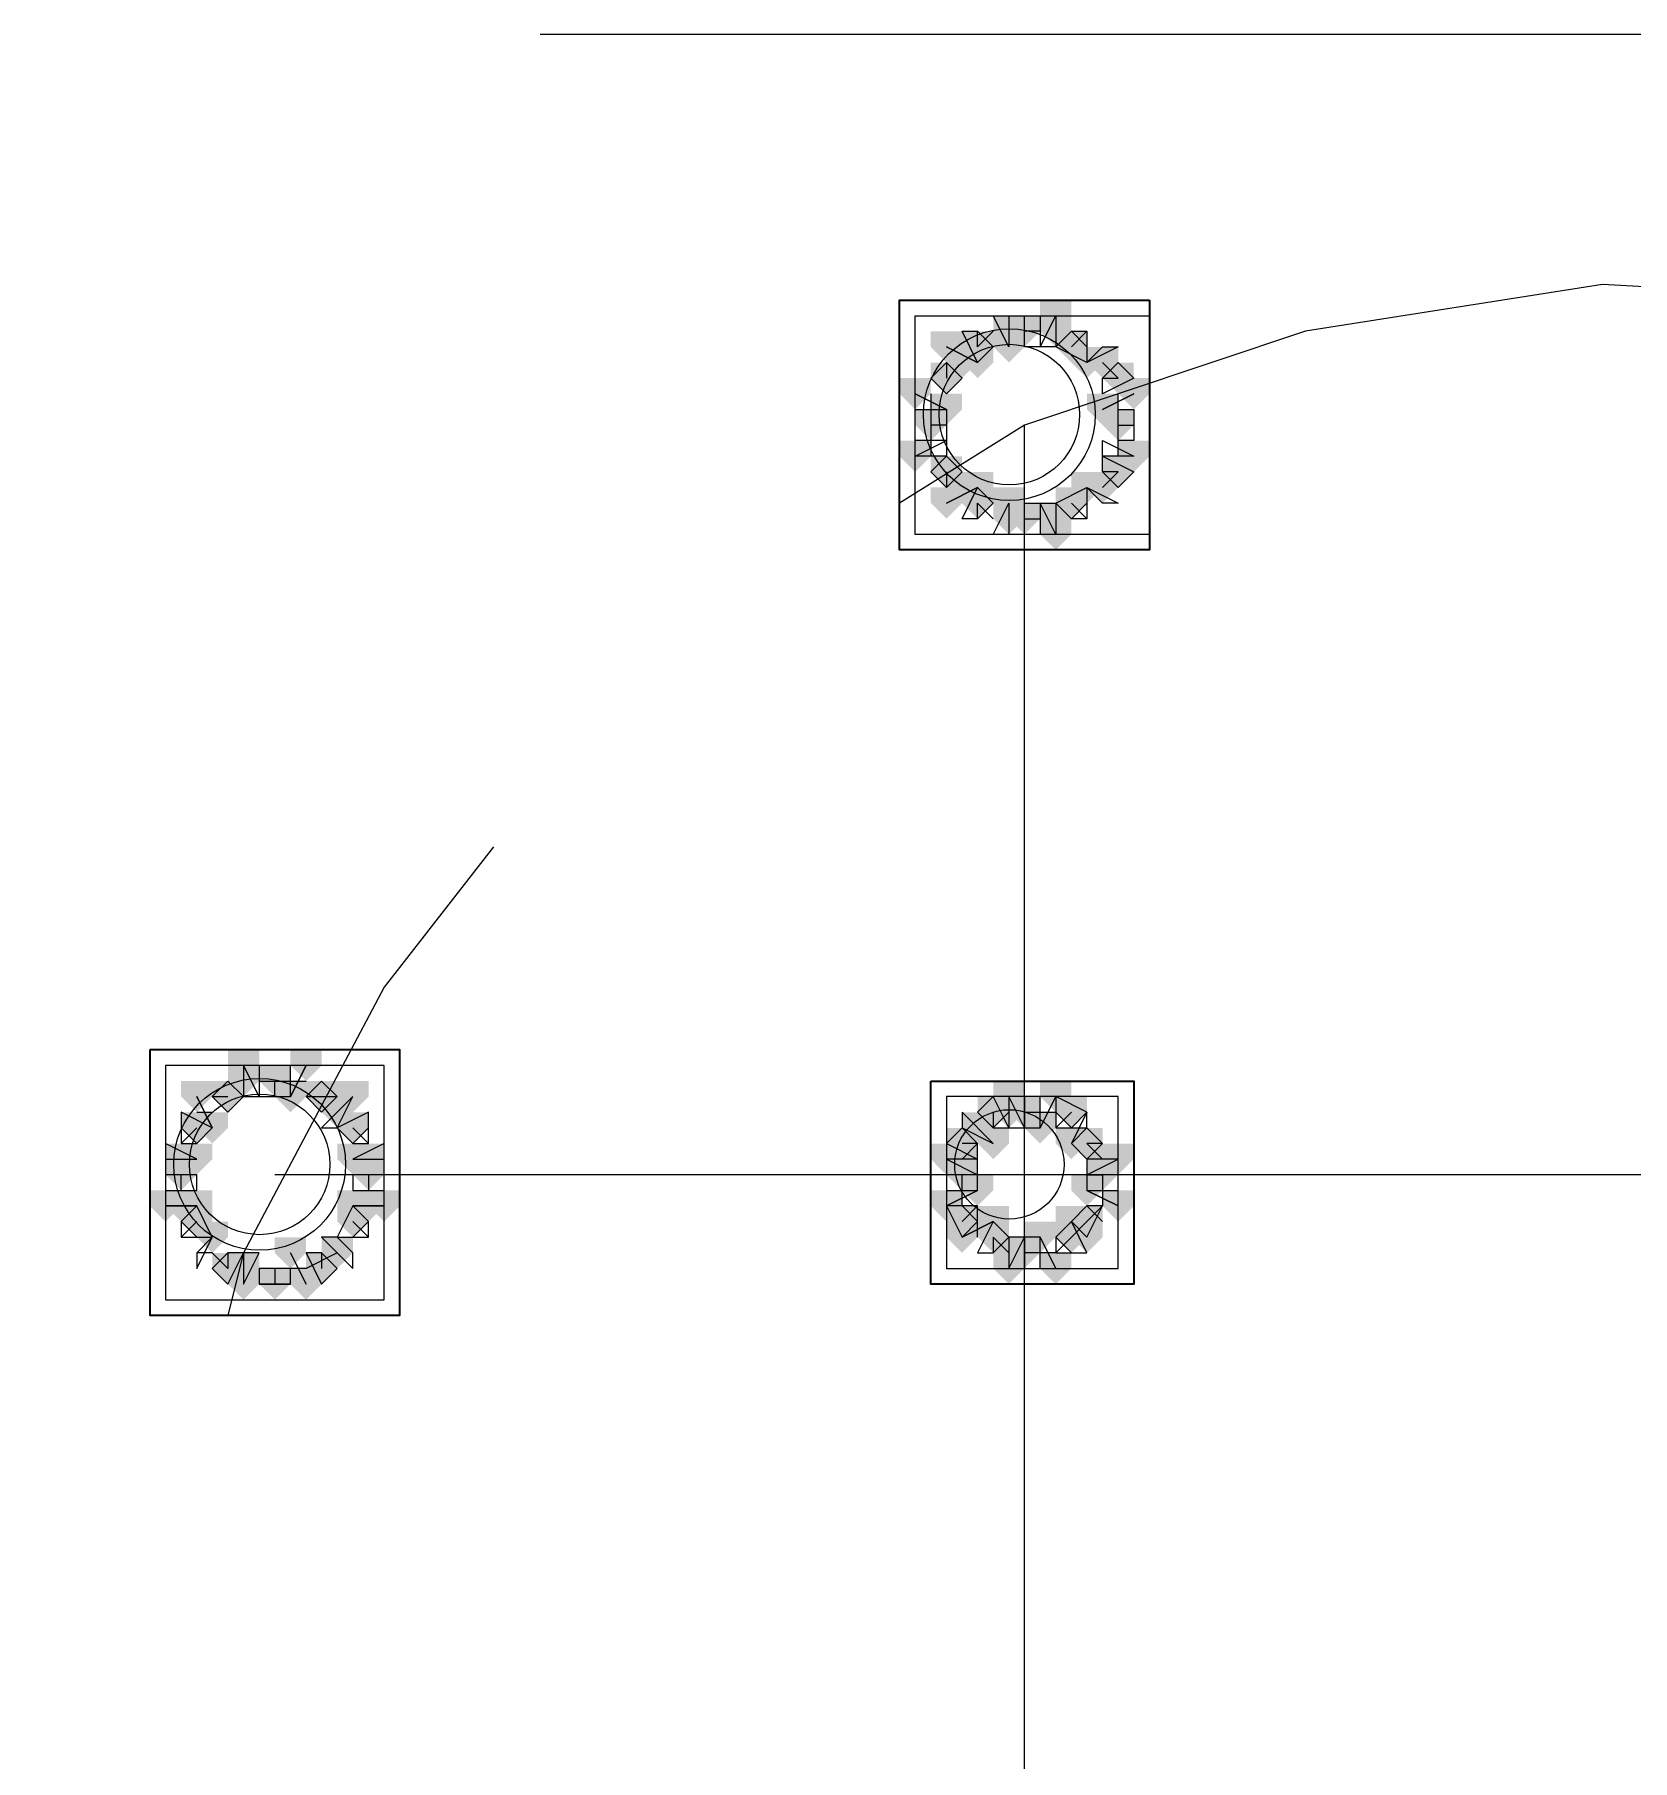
# Model space of a CAD drawing. Header units: millimetres. Extents: x 2315 to 4619, y 1334 to 1897.
# Drawn here: x 3913.64 to 3919.89, y 1554.92 to 1561.67 of the extents above; entities that cross this region are included whole.
import ezdxf

# ---------------------------------------------------------------- set-up
doc = ezdxf.new("R2010")
doc.units = ezdxf.units.MM
doc.linetypes.add('PDF_IMPORT', pattern=[1, 0.8, -0.2])
for name, color, linetype, true_color in [('PDF_10', 7, 'Continuous', 0x00b85c), ('PDF_AXIS', 7, 'Continuous', 0x00b85c), ('PDF_柱构件', 7, 'Continuous', 0x00b85c), ('PDF_转运站初步方案', 7, 'Continuous', 0x00b85c)]:
    doc.layers.add(name, color=color, linetype=linetype, true_color=true_color)
doc.layers.add('PDF_中心线层', color=1, linetype='Continuous')
doc.layers.add('PDF_粗实线层', color=7, linetype='Continuous')

msp = doc.modelspace()

# ---------------------------------------------------------------- hatches: boundary and pattern name
at = {"layer": 'PDF_10', "transparency": 33554559}
for points in [[(3917.5085, 1560.5703), (3917.4474, 1560.5703), (3917.4474, 1560.5093), (3917.5085, 1560.4482), (3917.5695, 1560.5093), (3917.5695, 1560.5703)], [(3917.5085, 1560.5703), (3917.4474, 1560.5703), (3917.4474, 1560.5093), (3917.5085, 1560.4482), (3917.5695, 1560.5093), (3917.5695, 1560.5703)], [(3917.3252, 1560.5093), (3917.2641, 1560.5093), (3917.2641, 1560.4482), (3917.3252, 1560.3871), (3917.3863, 1560.4482), (3917.3863, 1560.5093)], [(3917.3252, 1560.5093), (3917.2641, 1560.5093), (3917.2641, 1560.4482), (3917.3252, 1560.3871), (3917.3863, 1560.4482), (3917.3863, 1560.5093)], [(3917.6917, 1560.5093), (3917.6306, 1560.5093), (3917.6306, 1560.4482), (3917.6917, 1560.3871), (3917.7528, 1560.4482), (3917.7528, 1560.5093)], [(3917.6917, 1560.5093), (3917.6306, 1560.5093), (3917.6306, 1560.4482), (3917.6917, 1560.3871), (3917.7528, 1560.4482), (3917.7528, 1560.5093)], [(3917.203, 1560.3871), (3917.142, 1560.3871), (3917.142, 1560.326), (3917.203, 1560.2649), (3917.2641, 1560.326), (3917.2641, 1560.3871)], [(3917.203, 1560.3871), (3917.142, 1560.3871), (3917.142, 1560.326), (3917.203, 1560.2649), (3917.2641, 1560.326), (3917.2641, 1560.3871)], [(3917.203, 1560.3871), (3917.142, 1560.3871), (3917.142, 1560.326), (3917.203, 1560.2649), (3917.2641, 1560.326), (3917.2641, 1560.3871)], [(3917.8749, 1560.3871), (3917.8139, 1560.3871), (3917.8139, 1560.326), (3917.8749, 1560.2649), (3917.936, 1560.326), (3917.936, 1560.3871)], [(3917.8749, 1560.3871), (3917.8139, 1560.3871), (3917.8139, 1560.326), (3917.8749, 1560.2649), (3917.936, 1560.326), (3917.936, 1560.3871)], [(3917.142, 1560.2039), (3917.0809, 1560.2039), (3917.0809, 1560.1428), (3917.142, 1560.0817), (3917.203, 1560.1428), (3917.203, 1560.2039)], [(3917.142, 1560.2039), (3917.0809, 1560.2039), (3917.0809, 1560.1428), (3917.142, 1560.0817), (3917.203, 1560.1428), (3917.203, 1560.2039)], [(3917.8749, 1560.2039), (3917.8139, 1560.2039), (3917.8139, 1560.1428), (3917.8749, 1560.0817), (3917.936, 1560.1428), (3917.936, 1560.2039)], [(3917.8749, 1560.2039), (3917.8139, 1560.2039), (3917.8139, 1560.1428), (3917.8749, 1560.0817), (3917.936, 1560.1428), (3917.936, 1560.2039)], [(3917.203, 1560.0206), (3917.142, 1560.0206), (3917.142, 1559.9595), (3917.203, 1559.8985), (3917.2641, 1559.9595), (3917.2641, 1560.0206)], [(3917.203, 1560.0206), (3917.142, 1560.0206), (3917.142, 1559.9595), (3917.203, 1559.8985), (3917.2641, 1559.9595), (3917.2641, 1560.0206)], [(3917.203, 1560.0206), (3917.142, 1560.0206), (3917.142, 1559.9595), (3917.203, 1559.8985), (3917.2641, 1559.9595), (3917.2641, 1560.0206)], [(3917.8749, 1560.0206), (3917.8139, 1560.0206), (3917.8139, 1559.9595), (3917.8749, 1559.8985), (3917.936, 1559.9595), (3917.936, 1560.0206)], [(3917.8749, 1560.0206), (3917.8139, 1560.0206), (3917.8139, 1559.9595), (3917.8749, 1559.8985), (3917.936, 1559.9595), (3917.936, 1560.0206)], [(3917.3252, 1559.8985), (3917.2641, 1559.8985), (3917.2641, 1559.8374), (3917.3252, 1559.7763), (3917.3863, 1559.8374), (3917.3863, 1559.8985)], [(3917.3252, 1559.8985), (3917.2641, 1559.8985), (3917.2641, 1559.8374), (3917.3252, 1559.7763), (3917.3863, 1559.8374), (3917.3863, 1559.8985)], [(3917.6917, 1559.8985), (3917.6306, 1559.8985), (3917.6306, 1559.8374), (3917.6917, 1559.7763), (3917.7528, 1559.8374), (3917.7528, 1559.8985)], [(3917.6917, 1559.8985), (3917.6306, 1559.8985), (3917.6306, 1559.8374), (3917.6917, 1559.7763), (3917.7528, 1559.8374), (3917.7528, 1559.8985)], [(3917.5085, 1559.8374), (3917.4474, 1559.8374), (3917.4474, 1559.7763), (3917.5085, 1559.7152), (3917.5695, 1559.7763), (3917.5695, 1559.8374)], [(3917.5085, 1559.8374), (3917.4474, 1559.8374), (3917.4474, 1559.7763), (3917.5085, 1559.7152), (3917.5695, 1559.7763), (3917.5695, 1559.8374)], [(3914.3933, 1557.5774), (3914.3322, 1557.5774), (3914.3322, 1557.5163), (3914.3933, 1557.4552), (3914.4544, 1557.5163), (3914.4544, 1557.5774)], [(3914.3933, 1557.5774), (3914.3322, 1557.5774), (3914.3322, 1557.5163), (3914.3933, 1557.4552), (3914.4544, 1557.5163), (3914.4544, 1557.5774)], [(3914.3933, 1557.5774), (3914.3322, 1557.5774), (3914.3322, 1557.5163), (3914.3933, 1557.4552), (3914.4544, 1557.5163), (3914.4544, 1557.5774)], [(3914.5766, 1557.6385), (3914.5155, 1557.6385), (3914.5155, 1557.5774), (3914.5766, 1557.5163), (3914.6376, 1557.5774), (3914.6376, 1557.6385)], [(3914.5766, 1557.6385), (3914.5155, 1557.6385), (3914.5155, 1557.5774), (3914.5766, 1557.5163), (3914.6376, 1557.5774), (3914.6376, 1557.6385)], [(3914.7598, 1557.5774), (3914.6987, 1557.5774), (3914.6987, 1557.5163), (3914.7598, 1557.4552), (3914.8209, 1557.5163), (3914.8209, 1557.5774)], [(3914.7598, 1557.5774), (3914.6987, 1557.5774), (3914.6987, 1557.5163), (3914.7598, 1557.4552), (3914.8209, 1557.5163), (3914.8209, 1557.5774)], [(3914.7598, 1557.5774), (3914.6987, 1557.5774), (3914.6987, 1557.5163), (3914.7598, 1557.4552), (3914.8209, 1557.5163), (3914.8209, 1557.5774)], [(3917.3863, 1557.5163), (3917.3252, 1557.5163), (3917.3252, 1557.4552), (3917.3863, 1557.3941), (3917.4474, 1557.4552), (3917.4474, 1557.5163)], [(3917.3863, 1557.5163), (3917.3252, 1557.5163), (3917.3252, 1557.4552), (3917.3863, 1557.3941), (3917.4474, 1557.4552), (3917.4474, 1557.5163)], [(3917.5085, 1557.5163), (3917.4474, 1557.5163), (3917.4474, 1557.4552), (3917.5085, 1557.3941), (3917.5695, 1557.4552), (3917.5695, 1557.5163)], [(3917.5085, 1557.5163), (3917.4474, 1557.5163), (3917.4474, 1557.4552), (3917.5085, 1557.3941), (3917.5695, 1557.4552), (3917.5695, 1557.5163)], [(3917.6917, 1557.5163), (3917.6306, 1557.5163), (3917.6306, 1557.4552), (3917.6917, 1557.3941), (3917.7528, 1557.4552), (3917.7528, 1557.5163)], [(3917.6917, 1557.5163), (3917.6306, 1557.5163), (3917.6306, 1557.4552), (3917.6917, 1557.3941), (3917.7528, 1557.4552), (3917.7528, 1557.5163)], [(3914.2712, 1557.4552), (3914.2101, 1557.4552), (3914.2101, 1557.3941), (3914.2712, 1557.333), (3914.3322, 1557.3941), (3914.3322, 1557.4552)], [(3914.2712, 1557.4552), (3914.2101, 1557.4552), (3914.2101, 1557.3941), (3914.2712, 1557.333), (3914.3322, 1557.3941), (3914.3322, 1557.4552)], [(3914.882, 1557.4552), (3914.8209, 1557.4552), (3914.8209, 1557.3941), (3914.882, 1557.333), (3914.943, 1557.3941), (3914.943, 1557.4552)], [(3914.882, 1557.4552), (3914.8209, 1557.4552), (3914.8209, 1557.3941), (3914.882, 1557.333), (3914.943, 1557.3941), (3914.943, 1557.4552)], [(3917.2641, 1557.3941), (3917.203, 1557.3941), (3917.203, 1557.333), (3917.2641, 1557.272), (3917.3252, 1557.333), (3917.3252, 1557.3941)], [(3917.2641, 1557.3941), (3917.203, 1557.3941), (3917.203, 1557.333), (3917.2641, 1557.272), (3917.3252, 1557.333), (3917.3252, 1557.3941)], [(3917.7528, 1557.3941), (3917.6917, 1557.3941), (3917.6917, 1557.333), (3917.7528, 1557.272), (3917.8139, 1557.333), (3917.8139, 1557.3941)], [(3917.7528, 1557.3941), (3917.6917, 1557.3941), (3917.6917, 1557.333), (3917.7528, 1557.272), (3917.8139, 1557.333), (3917.8139, 1557.3941)], [(3914.2101, 1557.272), (3914.149, 1557.272), (3914.149, 1557.2109), (3914.2101, 1557.1498), (3914.2712, 1557.2109), (3914.2712, 1557.272)], [(3914.2101, 1557.272), (3914.149, 1557.272), (3914.149, 1557.2109), (3914.2101, 1557.1498), (3914.2712, 1557.2109), (3914.2712, 1557.272)], [(3914.943, 1557.272), (3914.882, 1557.272), (3914.882, 1557.2109), (3914.943, 1557.1498), (3915.0041, 1557.2109), (3915.0041, 1557.272)], [(3914.943, 1557.272), (3914.882, 1557.272), (3914.882, 1557.2109), (3914.943, 1557.1498), (3915.0041, 1557.2109), (3915.0041, 1557.272)], [(3914.943, 1557.272), (3914.882, 1557.272), (3914.882, 1557.2109), (3914.943, 1557.1498), (3915.0041, 1557.2109), (3915.0041, 1557.272)], [(3917.2641, 1557.272), (3917.203, 1557.272), (3917.203, 1557.2109), (3917.2641, 1557.1498), (3917.3252, 1557.2109), (3917.3252, 1557.272)], [(3917.2641, 1557.272), (3917.203, 1557.272), (3917.203, 1557.2109), (3917.2641, 1557.1498), (3917.3252, 1557.2109), (3917.3252, 1557.272)], [(3917.8139, 1557.272), (3917.7528, 1557.272), (3917.7528, 1557.2109), (3917.8139, 1557.1498), (3917.8749, 1557.2109), (3917.8749, 1557.272)], [(3917.8139, 1557.272), (3917.7528, 1557.272), (3917.7528, 1557.2109), (3917.8139, 1557.1498), (3917.8749, 1557.2109), (3917.8749, 1557.272)], [(3914.2712, 1557.0887), (3914.2101, 1557.0887), (3914.2101, 1557.0276), (3914.2712, 1556.9666), (3914.3322, 1557.0276), (3914.3322, 1557.0887)], [(3914.2712, 1557.0887), (3914.2101, 1557.0887), (3914.2101, 1557.0276), (3914.2712, 1556.9666), (3914.3322, 1557.0276), (3914.3322, 1557.0887)], [(3914.882, 1557.0887), (3914.8209, 1557.0887), (3914.8209, 1557.0276), (3914.882, 1556.9666), (3914.943, 1557.0276), (3914.943, 1557.0887)], [(3914.882, 1557.0887), (3914.8209, 1557.0887), (3914.8209, 1557.0276), (3914.882, 1556.9666), (3914.943, 1557.0276), (3914.943, 1557.0887)], [(3917.2641, 1557.0887), (3917.203, 1557.0887), (3917.203, 1557.0276), (3917.2641, 1556.9666), (3917.3252, 1557.0276), (3917.3252, 1557.0887)], [(3917.2641, 1557.0887), (3917.203, 1557.0887), (3917.203, 1557.0276), (3917.2641, 1556.9666), (3917.3252, 1557.0276), (3917.3252, 1557.0887)], [(3917.7528, 1557.0887), (3917.6917, 1557.0887), (3917.6917, 1557.0276), (3917.7528, 1556.9666), (3917.8139, 1557.0276), (3917.8139, 1557.0887)], [(3917.7528, 1557.0887), (3917.6917, 1557.0887), (3917.6917, 1557.0276), (3917.7528, 1556.9666), (3917.8139, 1557.0276), (3917.8139, 1557.0887)], [(3917.3863, 1557.0276), (3917.3252, 1557.0276), (3917.3252, 1556.9666), (3917.3863, 1556.9055), (3917.4474, 1556.9666), (3917.4474, 1557.0276)], [(3917.3863, 1557.0276), (3917.3252, 1557.0276), (3917.3252, 1556.9666), (3917.3863, 1556.9055), (3917.4474, 1556.9666), (3917.4474, 1557.0276)], [(3917.5085, 1556.9666), (3917.4474, 1556.9666), (3917.4474, 1556.9055), (3917.5085, 1556.8444), (3917.5695, 1556.9055), (3917.5695, 1556.9666)], [(3917.5085, 1556.9666), (3917.4474, 1556.9666), (3917.4474, 1556.9055), (3917.5085, 1556.8444), (3917.5695, 1556.9055), (3917.5695, 1556.9666)], [(3917.6917, 1557.0276), (3917.6306, 1557.0276), (3917.6306, 1556.9666), (3917.6917, 1556.9055), (3917.7528, 1556.9666), (3917.7528, 1557.0276)], [(3917.6917, 1557.0276), (3917.6306, 1557.0276), (3917.6306, 1556.9666), (3917.6917, 1556.9055), (3917.7528, 1556.9666), (3917.7528, 1557.0276)], [(3914.3933, 1556.9055), (3914.3322, 1556.9055), (3914.3322, 1556.8444), (3914.3933, 1556.7833), (3914.4544, 1556.8444), (3914.4544, 1556.9055)], [(3914.3933, 1556.9055), (3914.3322, 1556.9055), (3914.3322, 1556.8444), (3914.3933, 1556.7833), (3914.4544, 1556.8444), (3914.4544, 1556.9055)], [(3914.7598, 1556.9055), (3914.6987, 1556.9055), (3914.6987, 1556.8444), (3914.7598, 1556.7833), (3914.8209, 1556.8444), (3914.8209, 1556.9055)], [(3914.7598, 1556.9055), (3914.6987, 1556.9055), (3914.6987, 1556.8444), (3914.7598, 1556.7833), (3914.8209, 1556.8444), (3914.8209, 1556.9055)], [(3914.5766, 1556.8444), (3914.5155, 1556.8444), (3914.5155, 1556.7833), (3914.5766, 1556.7222), (3914.6376, 1556.7833), (3914.6376, 1556.8444)], [(3914.5766, 1556.8444), (3914.5155, 1556.8444), (3914.5155, 1556.7833), (3914.5766, 1556.7222), (3914.6376, 1556.7833), (3914.6376, 1556.8444)]]:
    msp.add_hatch(color=6, dxfattribs=at).paths.add_polyline_path(points)
at = {"layer": 'PDF_柱构件', "transparency": 33554559}
for points in [[(3917.6306, 1560.6314), (3917.5695, 1560.6314), (3917.5695, 1560.5703), (3917.6306, 1560.5093), (3917.6917, 1560.5703), (3917.6917, 1560.6314)], [(3917.4474, 1560.5703), (3917.3863, 1560.5703), (3917.3863, 1560.5093), (3917.4474, 1560.4482), (3917.5085, 1560.5093), (3917.5085, 1560.5703)], [(3917.6306, 1560.5703), (3917.5695, 1560.5703), (3917.5695, 1560.5093), (3917.6306, 1560.4482), (3917.6917, 1560.5093), (3917.6917, 1560.5703)], [(3917.203, 1560.5093), (3917.142, 1560.5093), (3917.142, 1560.4482), (3917.203, 1560.3871), (3917.2641, 1560.4482), (3917.2641, 1560.5093)], [(3917.4474, 1560.5093), (3917.3863, 1560.5093), (3917.3863, 1560.4482), (3917.4474, 1560.3871), (3917.5085, 1560.4482), (3917.5085, 1560.5093)], [(3917.2641, 1560.4482), (3917.203, 1560.4482), (3917.203, 1560.3871), (3917.2641, 1560.326), (3917.3252, 1560.3871), (3917.3252, 1560.4482)], [(3917.3252, 1560.4482), (3917.2641, 1560.4482), (3917.2641, 1560.3871), (3917.3252, 1560.326), (3917.3863, 1560.3871), (3917.3863, 1560.4482)], [(3917.7528, 1560.4482), (3917.6917, 1560.4482), (3917.6917, 1560.3871), (3917.7528, 1560.326), (3917.8139, 1560.3871), (3917.8139, 1560.4482)], [(3917.8139, 1560.4482), (3917.7528, 1560.4482), (3917.7528, 1560.3871), (3917.8139, 1560.326), (3917.8749, 1560.3871), (3917.8749, 1560.4482)], [(3917.0809, 1560.326), (3917.0198, 1560.326), (3917.0198, 1560.2649), (3917.0809, 1560.2039), (3917.142, 1560.2649), (3917.142, 1560.326)], [(3917.936, 1560.326), (3917.8749, 1560.326), (3917.8749, 1560.2649), (3917.936, 1560.2039), (3917.9971, 1560.2649), (3917.9971, 1560.326)], [(3917.203, 1560.2649), (3917.142, 1560.2649), (3917.142, 1560.2039), (3917.203, 1560.1428), (3917.2641, 1560.2039), (3917.2641, 1560.2649)], [(3917.8139, 1560.2649), (3917.7528, 1560.2649), (3917.7528, 1560.2039), (3917.8139, 1560.1428), (3917.8749, 1560.2039), (3917.8749, 1560.2649)], [(3917.0809, 1560.0817), (3917.0198, 1560.0817), (3917.0198, 1560.0206), (3917.0809, 1559.9595), (3917.142, 1560.0206), (3917.142, 1560.0817)], [(3917.936, 1560.0817), (3917.8749, 1560.0817), (3917.8749, 1560.0206), (3917.936, 1559.9595), (3917.9971, 1560.0206), (3917.9971, 1560.0817)], [(3917.2641, 1559.9595), (3917.203, 1559.9595), (3917.203, 1559.8985), (3917.2641, 1559.8374), (3917.3252, 1559.8985), (3917.3252, 1559.9595)], [(3917.3252, 1559.9595), (3917.2641, 1559.9595), (3917.2641, 1559.8985), (3917.3252, 1559.8374), (3917.3863, 1559.8985), (3917.3863, 1559.9595)], [(3917.7528, 1559.9595), (3917.6917, 1559.9595), (3917.6917, 1559.8985), (3917.7528, 1559.8374), (3917.8139, 1559.8985), (3917.8139, 1559.9595)], [(3917.8139, 1559.9595), (3917.7528, 1559.9595), (3917.7528, 1559.8985), (3917.8139, 1559.8374), (3917.8749, 1559.8985), (3917.8749, 1559.9595)], [(3917.203, 1559.8985), (3917.142, 1559.8985), (3917.142, 1559.8374), (3917.203, 1559.7763), (3917.2641, 1559.8374), (3917.2641, 1559.8985)], [(3917.4474, 1559.8985), (3917.3863, 1559.8985), (3917.3863, 1559.8374), (3917.4474, 1559.7763), (3917.5085, 1559.8374), (3917.5085, 1559.8985)], [(3917.4474, 1559.8374), (3917.3863, 1559.8374), (3917.3863, 1559.7763), (3917.4474, 1559.7152), (3917.5085, 1559.7763), (3917.5085, 1559.8374)], [(3917.6306, 1559.8374), (3917.5695, 1559.8374), (3917.5695, 1559.7763), (3917.6306, 1559.7152), (3917.6917, 1559.7763), (3917.6917, 1559.8374)], [(3917.6306, 1559.7763), (3917.5695, 1559.7763), (3917.5695, 1559.7152), (3917.6306, 1559.6541), (3917.6917, 1559.7152), (3917.6917, 1559.7763)], [(3914.4544, 1557.6995), (3914.3933, 1557.6995), (3914.3933, 1557.6385), (3914.4544, 1557.5774), (3914.5155, 1557.6385), (3914.5155, 1557.6995)], [(3914.6987, 1557.6995), (3914.6376, 1557.6995), (3914.6376, 1557.6385), (3914.6987, 1557.5774), (3914.7598, 1557.6385), (3914.7598, 1557.6995)], [(3914.2712, 1557.5774), (3914.2101, 1557.5774), (3914.2101, 1557.5163), (3914.2712, 1557.4552), (3914.3322, 1557.5163), (3914.3322, 1557.5774)], [(3914.4544, 1557.6385), (3914.3933, 1557.6385), (3914.3933, 1557.5774), (3914.4544, 1557.5163), (3914.5155, 1557.5774), (3914.5155, 1557.6385)], [(3914.6376, 1557.5774), (3914.5766, 1557.5774), (3914.5766, 1557.5163), (3914.6376, 1557.4552), (3914.6987, 1557.5163), (3914.6987, 1557.5774)], [(3914.882, 1557.5774), (3914.8209, 1557.5774), (3914.8209, 1557.5163), (3914.882, 1557.4552), (3914.943, 1557.5163), (3914.943, 1557.5774)], [(3917.4474, 1557.5774), (3917.3863, 1557.5774), (3917.3863, 1557.5163), (3917.4474, 1557.4552), (3917.5085, 1557.5163), (3917.5085, 1557.5774)], [(3917.6306, 1557.5774), (3917.5695, 1557.5774), (3917.5695, 1557.5163), (3917.6306, 1557.4552), (3917.6917, 1557.5163), (3917.6917, 1557.5774)], [(3914.8209, 1557.5163), (3914.7598, 1557.5163), (3914.7598, 1557.4552), (3914.8209, 1557.3941), (3914.882, 1557.4552), (3914.882, 1557.5163)], [(3917.4474, 1557.5163), (3917.3863, 1557.5163), (3917.3863, 1557.4552), (3917.4474, 1557.3941), (3917.5085, 1557.4552), (3917.5085, 1557.5163)], [(3914.3322, 1557.4552), (3914.2712, 1557.4552), (3914.2712, 1557.3941), (3914.3322, 1557.333), (3914.3933, 1557.3941), (3914.3933, 1557.4552)], [(3917.3252, 1557.4552), (3917.2641, 1557.4552), (3917.2641, 1557.3941), (3917.3252, 1557.333), (3917.3863, 1557.3941), (3917.3863, 1557.4552)], [(3917.5695, 1557.4552), (3917.5085, 1557.4552), (3917.5085, 1557.3941), (3917.5695, 1557.333), (3917.6306, 1557.3941), (3917.6306, 1557.4552)], [(3917.3863, 1557.3941), (3917.3252, 1557.3941), (3917.3252, 1557.333), (3917.3863, 1557.272), (3917.4474, 1557.333), (3917.4474, 1557.3941)], [(3917.6917, 1557.3941), (3917.6306, 1557.3941), (3917.6306, 1557.333), (3917.6917, 1557.272), (3917.7528, 1557.333), (3917.7528, 1557.3941)], [(3914.2101, 1557.333), (3914.149, 1557.333), (3914.149, 1557.272), (3914.2101, 1557.2109), (3914.2712, 1557.272), (3914.2712, 1557.333)], [(3914.2712, 1557.333), (3914.2101, 1557.333), (3914.2101, 1557.272), (3914.2712, 1557.2109), (3914.3322, 1557.272), (3914.3322, 1557.333)], [(3914.882, 1557.333), (3914.8209, 1557.333), (3914.8209, 1557.272), (3914.882, 1557.2109), (3914.943, 1557.272), (3914.943, 1557.333)], [(3914.943, 1557.333), (3914.882, 1557.333), (3914.882, 1557.272), (3914.943, 1557.2109), (3915.0041, 1557.272), (3915.0041, 1557.333)], [(3917.203, 1557.333), (3917.142, 1557.333), (3917.142, 1557.272), (3917.203, 1557.2109), (3917.2641, 1557.272), (3917.2641, 1557.333)], [(3917.2641, 1557.333), (3917.203, 1557.333), (3917.203, 1557.272), (3917.2641, 1557.2109), (3917.3252, 1557.272), (3917.3252, 1557.333)], [(3917.8139, 1557.333), (3917.7528, 1557.333), (3917.7528, 1557.272), (3917.8139, 1557.2109), (3917.8749, 1557.272), (3917.8749, 1557.333)], [(3917.8749, 1557.333), (3917.8139, 1557.333), (3917.8139, 1557.272), (3917.8749, 1557.2109), (3917.936, 1557.272), (3917.936, 1557.333)], [(3917.3252, 1557.2109), (3917.2641, 1557.2109), (3917.2641, 1557.1498), (3917.3252, 1557.0887), (3917.3863, 1557.1498), (3917.3863, 1557.2109)], [(3917.7528, 1557.2109), (3917.6917, 1557.2109), (3917.6917, 1557.1498), (3917.7528, 1557.0887), (3917.8139, 1557.1498), (3917.8139, 1557.2109)], [(3914.149, 1557.1498), (3914.0879, 1557.1498), (3914.0879, 1557.0887), (3914.149, 1557.0276), (3914.2101, 1557.0887), (3914.2101, 1557.1498)], [(3914.2101, 1557.1498), (3914.149, 1557.1498), (3914.149, 1557.0887), (3914.2101, 1557.0276), (3914.2712, 1557.0887), (3914.2712, 1557.1498)], [(3914.2712, 1557.1498), (3914.2101, 1557.1498), (3914.2101, 1557.0887), (3914.2712, 1557.0276), (3914.3322, 1557.0887), (3914.3322, 1557.1498)], [(3914.882, 1557.1498), (3914.8209, 1557.1498), (3914.8209, 1557.0887), (3914.882, 1557.0276), (3914.943, 1557.0887), (3914.943, 1557.1498)], [(3914.943, 1557.1498), (3914.882, 1557.1498), (3914.882, 1557.0887), (3914.943, 1557.0276), (3915.0041, 1557.0887), (3915.0041, 1557.1498)], [(3915.0041, 1557.1498), (3914.943, 1557.1498), (3914.943, 1557.0887), (3915.0041, 1557.0276), (3915.0652, 1557.0887), (3915.0652, 1557.1498)], [(3917.203, 1557.1498), (3917.142, 1557.1498), (3917.142, 1557.0887), (3917.203, 1557.0276), (3917.2641, 1557.0887), (3917.2641, 1557.1498)], [(3917.8749, 1557.1498), (3917.8139, 1557.1498), (3917.8139, 1557.0887), (3917.8749, 1557.0276), (3917.936, 1557.0887), (3917.936, 1557.1498)], [(3917.3863, 1557.0887), (3917.3252, 1557.0887), (3917.3252, 1557.0276), (3917.3863, 1556.9666), (3917.4474, 1557.0276), (3917.4474, 1557.0887)], [(3917.6917, 1557.0887), (3917.6306, 1557.0887), (3917.6306, 1557.0276), (3917.6917, 1556.9666), (3917.7528, 1557.0276), (3917.7528, 1557.0887)], [(3914.3322, 1557.0276), (3914.2712, 1557.0276), (3914.2712, 1556.9666), (3914.3322, 1556.9055), (3914.3933, 1556.9666), (3914.3933, 1557.0276)], [(3914.6376, 1556.9666), (3914.5766, 1556.9666), (3914.5766, 1556.9055), (3914.6376, 1556.8444), (3914.6987, 1556.9055), (3914.6987, 1556.9666)], [(3914.8209, 1556.9666), (3914.7598, 1556.9666), (3914.7598, 1556.9055), (3914.8209, 1556.8444), (3914.882, 1556.9055), (3914.882, 1556.9666)], [(3917.2641, 1557.0276), (3917.203, 1557.0276), (3917.203, 1556.9666), (3917.2641, 1556.9055), (3917.3252, 1556.9666), (3917.3252, 1557.0276)], [(3917.4474, 1556.9666), (3917.3863, 1556.9666), (3917.3863, 1556.9055), (3917.4474, 1556.8444), (3917.5085, 1556.9055), (3917.5085, 1556.9666)], [(3917.5695, 1557.0276), (3917.5085, 1557.0276), (3917.5085, 1556.9666), (3917.5695, 1556.9055), (3917.6306, 1556.9666), (3917.6306, 1557.0276)], [(3917.7528, 1557.0276), (3917.6917, 1557.0276), (3917.6917, 1556.9666), (3917.7528, 1556.9055), (3917.8139, 1556.9666), (3917.8139, 1557.0276)], [(3914.4544, 1556.9055), (3914.3933, 1556.9055), (3914.3933, 1556.8444), (3914.4544, 1556.7833), (3914.5155, 1556.8444), (3914.5155, 1556.9055)], [(3917.4474, 1556.9055), (3917.3863, 1556.9055), (3917.3863, 1556.8444), (3917.4474, 1556.7833), (3917.5085, 1556.8444), (3917.5085, 1556.9055)], [(3917.6306, 1556.9055), (3917.5695, 1556.9055), (3917.5695, 1556.8444), (3917.6306, 1556.7833), (3917.6917, 1556.8444), (3917.6917, 1556.9055)], [(3914.4544, 1556.8444), (3914.3933, 1556.8444), (3914.3933, 1556.7833), (3914.4544, 1556.7222), (3914.5155, 1556.7833), (3914.5155, 1556.8444)], [(3914.6987, 1556.8444), (3914.6376, 1556.8444), (3914.6376, 1556.7833), (3914.6987, 1556.7222), (3914.7598, 1556.7833), (3914.7598, 1556.8444)]]:
    msp.add_hatch(color=6, dxfattribs=at).paths.add_polyline_path(points)
at = {"layer": 'PDF_转运站初步方案', "transparency": 33554559}
for points in [[(3917.5085, 1560.5703), (3917.4474, 1560.5703), (3917.4474, 1560.5093), (3917.5085, 1560.4482), (3917.5695, 1560.5093), (3917.5695, 1560.5703)], [(3917.5085, 1560.5703), (3917.4474, 1560.5703), (3917.4474, 1560.5093), (3917.5085, 1560.4482), (3917.5695, 1560.5093), (3917.5695, 1560.5703)], [(3917.3252, 1560.5093), (3917.2641, 1560.5093), (3917.2641, 1560.4482), (3917.3252, 1560.3871), (3917.3863, 1560.4482), (3917.3863, 1560.5093)], [(3917.3252, 1560.5093), (3917.2641, 1560.5093), (3917.2641, 1560.4482), (3917.3252, 1560.3871), (3917.3863, 1560.4482), (3917.3863, 1560.5093)], [(3917.6917, 1560.5093), (3917.6306, 1560.5093), (3917.6306, 1560.4482), (3917.6917, 1560.3871), (3917.7528, 1560.4482), (3917.7528, 1560.5093)], [(3917.6917, 1560.5093), (3917.6306, 1560.5093), (3917.6306, 1560.4482), (3917.6917, 1560.3871), (3917.7528, 1560.4482), (3917.7528, 1560.5093)], [(3917.203, 1560.3871), (3917.142, 1560.3871), (3917.142, 1560.326), (3917.203, 1560.2649), (3917.2641, 1560.326), (3917.2641, 1560.3871)], [(3917.203, 1560.3871), (3917.142, 1560.3871), (3917.142, 1560.326), (3917.203, 1560.2649), (3917.2641, 1560.326), (3917.2641, 1560.3871)], [(3917.8749, 1560.3871), (3917.8139, 1560.3871), (3917.8139, 1560.326), (3917.8749, 1560.2649), (3917.936, 1560.326), (3917.936, 1560.3871)], [(3917.8749, 1560.3871), (3917.8139, 1560.3871), (3917.8139, 1560.326), (3917.8749, 1560.2649), (3917.936, 1560.326), (3917.936, 1560.3871)], [(3917.142, 1560.2039), (3917.0809, 1560.2039), (3917.0809, 1560.1428), (3917.142, 1560.0817), (3917.203, 1560.1428), (3917.203, 1560.2039)], [(3917.142, 1560.2039), (3917.0809, 1560.2039), (3917.0809, 1560.1428), (3917.142, 1560.0817), (3917.203, 1560.1428), (3917.203, 1560.2039)], [(3917.8749, 1560.2039), (3917.8139, 1560.2039), (3917.8139, 1560.1428), (3917.8749, 1560.0817), (3917.936, 1560.1428), (3917.936, 1560.2039)], [(3917.8749, 1560.2039), (3917.8139, 1560.2039), (3917.8139, 1560.1428), (3917.8749, 1560.0817), (3917.936, 1560.1428), (3917.936, 1560.2039)], [(3917.203, 1560.0206), (3917.142, 1560.0206), (3917.142, 1559.9595), (3917.203, 1559.8985), (3917.2641, 1559.9595), (3917.2641, 1560.0206)], [(3917.203, 1560.0206), (3917.142, 1560.0206), (3917.142, 1559.9595), (3917.203, 1559.8985), (3917.2641, 1559.9595), (3917.2641, 1560.0206)], [(3917.8749, 1560.0206), (3917.8139, 1560.0206), (3917.8139, 1559.9595), (3917.8749, 1559.8985), (3917.936, 1559.9595), (3917.936, 1560.0206)], [(3917.8749, 1560.0206), (3917.8139, 1560.0206), (3917.8139, 1559.9595), (3917.8749, 1559.8985), (3917.936, 1559.9595), (3917.936, 1560.0206)], [(3917.3252, 1559.8985), (3917.2641, 1559.8985), (3917.2641, 1559.8374), (3917.3252, 1559.7763), (3917.3863, 1559.8374), (3917.3863, 1559.8985)], [(3917.3252, 1559.8985), (3917.2641, 1559.8985), (3917.2641, 1559.8374), (3917.3252, 1559.7763), (3917.3863, 1559.8374), (3917.3863, 1559.8985)], [(3917.6917, 1559.8985), (3917.6306, 1559.8985), (3917.6306, 1559.8374), (3917.6917, 1559.7763), (3917.7528, 1559.8374), (3917.7528, 1559.8985)], [(3917.6917, 1559.8985), (3917.6306, 1559.8985), (3917.6306, 1559.8374), (3917.6917, 1559.7763), (3917.7528, 1559.8374), (3917.7528, 1559.8985)], [(3917.5085, 1559.8374), (3917.4474, 1559.8374), (3917.4474, 1559.7763), (3917.5085, 1559.7152), (3917.5695, 1559.7763), (3917.5695, 1559.8374)], [(3917.5085, 1559.8374), (3917.4474, 1559.8374), (3917.4474, 1559.7763), (3917.5085, 1559.7152), (3917.5695, 1559.7763), (3917.5695, 1559.8374)], [(3914.3933, 1557.5774), (3914.3322, 1557.5774), (3914.3322, 1557.5163), (3914.3933, 1557.4552), (3914.4544, 1557.5163), (3914.4544, 1557.5774)], [(3914.3933, 1557.5774), (3914.3322, 1557.5774), (3914.3322, 1557.5163), (3914.3933, 1557.4552), (3914.4544, 1557.5163), (3914.4544, 1557.5774)], [(3914.5766, 1557.6385), (3914.5155, 1557.6385), (3914.5155, 1557.5774), (3914.5766, 1557.5163), (3914.6376, 1557.5774), (3914.6376, 1557.6385)], [(3914.5766, 1557.6385), (3914.5155, 1557.6385), (3914.5155, 1557.5774), (3914.5766, 1557.5163), (3914.6376, 1557.5774), (3914.6376, 1557.6385)], [(3914.7598, 1557.5774), (3914.6987, 1557.5774), (3914.6987, 1557.5163), (3914.7598, 1557.4552), (3914.8209, 1557.5163), (3914.8209, 1557.5774)], [(3914.7598, 1557.5774), (3914.6987, 1557.5774), (3914.6987, 1557.5163), (3914.7598, 1557.4552), (3914.8209, 1557.5163), (3914.8209, 1557.5774)], [(3917.3863, 1557.5163), (3917.3252, 1557.5163), (3917.3252, 1557.4552), (3917.3863, 1557.3941), (3917.4474, 1557.4552), (3917.4474, 1557.5163)], [(3917.3863, 1557.5163), (3917.3252, 1557.5163), (3917.3252, 1557.4552), (3917.3863, 1557.3941), (3917.4474, 1557.4552), (3917.4474, 1557.5163)], [(3917.5085, 1557.5163), (3917.4474, 1557.5163), (3917.4474, 1557.4552), (3917.5085, 1557.3941), (3917.5695, 1557.4552), (3917.5695, 1557.5163)], [(3917.5085, 1557.5163), (3917.4474, 1557.5163), (3917.4474, 1557.4552), (3917.5085, 1557.3941), (3917.5695, 1557.4552), (3917.5695, 1557.5163)], [(3917.6917, 1557.5163), (3917.6306, 1557.5163), (3917.6306, 1557.4552), (3917.6917, 1557.3941), (3917.7528, 1557.4552), (3917.7528, 1557.5163)], [(3917.6917, 1557.5163), (3917.6306, 1557.5163), (3917.6306, 1557.4552), (3917.6917, 1557.3941), (3917.7528, 1557.4552), (3917.7528, 1557.5163)], [(3914.2712, 1557.4552), (3914.2101, 1557.4552), (3914.2101, 1557.3941), (3914.2712, 1557.333), (3914.3322, 1557.3941), (3914.3322, 1557.4552)], [(3914.2712, 1557.4552), (3914.2101, 1557.4552), (3914.2101, 1557.3941), (3914.2712, 1557.333), (3914.3322, 1557.3941), (3914.3322, 1557.4552)], [(3914.882, 1557.4552), (3914.8209, 1557.4552), (3914.8209, 1557.3941), (3914.882, 1557.333), (3914.943, 1557.3941), (3914.943, 1557.4552)], [(3914.882, 1557.4552), (3914.8209, 1557.4552), (3914.8209, 1557.3941), (3914.882, 1557.333), (3914.943, 1557.3941), (3914.943, 1557.4552)], [(3917.2641, 1557.3941), (3917.203, 1557.3941), (3917.203, 1557.333), (3917.2641, 1557.272), (3917.3252, 1557.333), (3917.3252, 1557.3941)], [(3917.2641, 1557.3941), (3917.203, 1557.3941), (3917.203, 1557.333), (3917.2641, 1557.272), (3917.3252, 1557.333), (3917.3252, 1557.3941)], [(3917.7528, 1557.3941), (3917.6917, 1557.3941), (3917.6917, 1557.333), (3917.7528, 1557.272), (3917.8139, 1557.333), (3917.8139, 1557.3941)], [(3917.7528, 1557.3941), (3917.6917, 1557.3941), (3917.6917, 1557.333), (3917.7528, 1557.272), (3917.8139, 1557.333), (3917.8139, 1557.3941)], [(3914.2101, 1557.272), (3914.149, 1557.272), (3914.149, 1557.2109), (3914.2101, 1557.1498), (3914.2712, 1557.2109), (3914.2712, 1557.272)], [(3914.2101, 1557.272), (3914.149, 1557.272), (3914.149, 1557.2109), (3914.2101, 1557.1498), (3914.2712, 1557.2109), (3914.2712, 1557.272)], [(3914.943, 1557.272), (3914.882, 1557.272), (3914.882, 1557.2109), (3914.943, 1557.1498), (3915.0041, 1557.2109), (3915.0041, 1557.272)], [(3914.943, 1557.272), (3914.882, 1557.272), (3914.882, 1557.2109), (3914.943, 1557.1498), (3915.0041, 1557.2109), (3915.0041, 1557.272)], [(3917.2641, 1557.272), (3917.203, 1557.272), (3917.203, 1557.2109), (3917.2641, 1557.1498), (3917.3252, 1557.2109), (3917.3252, 1557.272)], [(3917.2641, 1557.272), (3917.203, 1557.272), (3917.203, 1557.2109), (3917.2641, 1557.1498), (3917.3252, 1557.2109), (3917.3252, 1557.272)], [(3917.8139, 1557.272), (3917.7528, 1557.272), (3917.7528, 1557.2109), (3917.8139, 1557.1498), (3917.8749, 1557.2109), (3917.8749, 1557.272)], [(3917.8139, 1557.272), (3917.7528, 1557.272), (3917.7528, 1557.2109), (3917.8139, 1557.1498), (3917.8749, 1557.2109), (3917.8749, 1557.272)], [(3914.2712, 1557.0887), (3914.2101, 1557.0887), (3914.2101, 1557.0276), (3914.2712, 1556.9666), (3914.3322, 1557.0276), (3914.3322, 1557.0887)], [(3914.2712, 1557.0887), (3914.2101, 1557.0887), (3914.2101, 1557.0276), (3914.2712, 1556.9666), (3914.3322, 1557.0276), (3914.3322, 1557.0887)], [(3914.882, 1557.0887), (3914.8209, 1557.0887), (3914.8209, 1557.0276), (3914.882, 1556.9666), (3914.943, 1557.0276), (3914.943, 1557.0887)], [(3914.882, 1557.0887), (3914.8209, 1557.0887), (3914.8209, 1557.0276), (3914.882, 1556.9666), (3914.943, 1557.0276), (3914.943, 1557.0887)], [(3917.2641, 1557.0887), (3917.203, 1557.0887), (3917.203, 1557.0276), (3917.2641, 1556.9666), (3917.3252, 1557.0276), (3917.3252, 1557.0887)], [(3917.2641, 1557.0887), (3917.203, 1557.0887), (3917.203, 1557.0276), (3917.2641, 1556.9666), (3917.3252, 1557.0276), (3917.3252, 1557.0887)], [(3917.7528, 1557.0887), (3917.6917, 1557.0887), (3917.6917, 1557.0276), (3917.7528, 1556.9666), (3917.8139, 1557.0276), (3917.8139, 1557.0887)], [(3917.7528, 1557.0887), (3917.6917, 1557.0887), (3917.6917, 1557.0276), (3917.7528, 1556.9666), (3917.8139, 1557.0276), (3917.8139, 1557.0887)], [(3917.3863, 1557.0276), (3917.3252, 1557.0276), (3917.3252, 1556.9666), (3917.3863, 1556.9055), (3917.4474, 1556.9666), (3917.4474, 1557.0276)], [(3917.3863, 1557.0276), (3917.3252, 1557.0276), (3917.3252, 1556.9666), (3917.3863, 1556.9055), (3917.4474, 1556.9666), (3917.4474, 1557.0276)], [(3917.5085, 1556.9666), (3917.4474, 1556.9666), (3917.4474, 1556.9055), (3917.5085, 1556.8444), (3917.5695, 1556.9055), (3917.5695, 1556.9666)], [(3917.5085, 1556.9666), (3917.4474, 1556.9666), (3917.4474, 1556.9055), (3917.5085, 1556.8444), (3917.5695, 1556.9055), (3917.5695, 1556.9666)], [(3917.6917, 1557.0276), (3917.6306, 1557.0276), (3917.6306, 1556.9666), (3917.6917, 1556.9055), (3917.7528, 1556.9666), (3917.7528, 1557.0276)], [(3917.6917, 1557.0276), (3917.6306, 1557.0276), (3917.6306, 1556.9666), (3917.6917, 1556.9055), (3917.7528, 1556.9666), (3917.7528, 1557.0276)], [(3914.3933, 1556.9055), (3914.3322, 1556.9055), (3914.3322, 1556.8444), (3914.3933, 1556.7833), (3914.4544, 1556.8444), (3914.4544, 1556.9055)], [(3914.3933, 1556.9055), (3914.3322, 1556.9055), (3914.3322, 1556.8444), (3914.3933, 1556.7833), (3914.4544, 1556.8444), (3914.4544, 1556.9055)], [(3914.7598, 1556.9055), (3914.6987, 1556.9055), (3914.6987, 1556.8444), (3914.7598, 1556.7833), (3914.8209, 1556.8444), (3914.8209, 1556.9055)], [(3914.7598, 1556.9055), (3914.6987, 1556.9055), (3914.6987, 1556.8444), (3914.7598, 1556.7833), (3914.8209, 1556.8444), (3914.8209, 1556.9055)], [(3914.5766, 1556.8444), (3914.5155, 1556.8444), (3914.5155, 1556.7833), (3914.5766, 1556.7222), (3914.6376, 1556.7833), (3914.6376, 1556.8444)], [(3914.5766, 1556.8444), (3914.5155, 1556.8444), (3914.5155, 1556.7833), (3914.5766, 1556.7222), (3914.6376, 1556.7833), (3914.6376, 1556.8444)]]:
    msp.add_hatch(color=6, dxfattribs=at).paths.add_polyline_path(points)

# ---------------------------------------------------------------- linework, layer by layer
at = {"layer": 'PDF_10', "color": 6, "lineweight": 18}
for points in [[(3917.5695, 1560.5093), (3917.5085, 1560.5093), (3917.5085, 1560.5703)], [(3917.3863, 1560.5093), (3917.3252, 1560.4482), (3917.3252, 1560.5093)], [(3917.7528, 1560.4482), (3917.6917, 1560.5093)], [(3917.6917, 1560.4482), (3917.7528, 1560.5093)], [(3917.203, 1560.3871), (3917.203, 1560.326)], [(3917.8139, 1560.326), (3917.8749, 1560.326), (3917.8139, 1560.3871)], [(3917.142, 1560.2039), (3917.142, 1560.0817)], [(3917.203, 1560.1428), (3917.142, 1560.1428)], [(3917.8749, 1560.0817), (3917.8749, 1560.2039)], [(3917.8749, 1560.1428), (3917.936, 1560.1428)], [(3917.203, 1559.9595), (3917.203, 1559.8985)], [(3917.8139, 1559.8985), (3917.8749, 1559.9595), (3917.8139, 1559.9595)], [(3917.3252, 1559.7763), (3917.3252, 1559.8374), (3917.3863, 1559.7763)], [(3917.6917, 1559.7763), (3917.7528, 1559.8374)], [(3917.6917, 1559.8374), (3917.7528, 1559.7763)], [(3917.5085, 1559.7152), (3917.5085, 1559.7763), (3917.5695, 1559.7763)], [(3914.5155, 1557.5774), (3914.6376, 1557.5774)], [(3914.5766, 1557.5163), (3914.5766, 1557.5774)], [(3914.3322, 1557.5163), (3914.3933, 1557.5163)], [(3914.6987, 1557.5163), (3914.8209, 1557.5163)], [(3917.5085, 1557.5163), (3917.5085, 1557.4552), (3917.5695, 1557.4552)], [(3917.3863, 1557.4552), (3917.3863, 1557.3941), (3917.4474, 1557.4552)], [(3917.6306, 1557.4552), (3917.6917, 1557.3941)], [(3917.6306, 1557.3941), (3917.6917, 1557.4552)], [(3914.2101, 1557.333), (3914.2712, 1557.3941)], [(3914.2712, 1557.333), (3914.2101, 1557.3941)], [(3914.882, 1557.3941), (3914.943, 1557.333)], [(3914.882, 1557.333), (3914.943, 1557.3941)], [(3917.2641, 1557.272), (3917.3252, 1557.333), (3917.2641, 1557.333)], [(3917.8139, 1557.333), (3917.7528, 1557.333), (3917.8139, 1557.272)], [(3914.2101, 1557.1498), (3914.2101, 1557.2109), (3914.149, 1557.2109)], [(3914.943, 1557.2109), (3914.943, 1557.1498)], [(3917.2641, 1557.1498), (3917.2641, 1557.2109), (3917.203, 1557.2109)], [(3917.7528, 1557.2109), (3917.8139, 1557.2109), (3917.8139, 1557.1498)], [(3917.3252, 1557.0276), (3917.2641, 1557.0887)], [(3917.3252, 1557.0887), (3917.2641, 1557.0276)], [(3917.8139, 1557.0887), (3917.7528, 1557.0276)], [(3917.7528, 1557.0887), (3917.8139, 1557.0276)], [(3914.2712, 1556.9666), (3914.2101, 1557.0276)], [(3914.2712, 1557.0276), (3914.2101, 1556.9666)], [(3914.943, 1557.0276), (3914.882, 1556.9666)], [(3914.882, 1557.0276), (3914.943, 1556.9666)], [(3917.4474, 1556.9055), (3917.3863, 1556.9666), (3917.3863, 1556.9055)], [(3917.5695, 1556.9055), (3917.5085, 1556.9055), (3917.5085, 1556.9666)], [(3917.6917, 1556.9666), (3917.6306, 1556.9055)], [(3917.6306, 1556.9666), (3917.6917, 1556.9055)], [(3914.3933, 1556.9055), (3914.3933, 1556.8444), (3914.3322, 1556.9055)], [(3914.8209, 1556.9055), (3914.6987, 1556.8444)], [(3914.7598, 1556.9055), (3914.7598, 1556.8444)], [(3914.5766, 1556.8444), (3914.5766, 1556.7833)], [(3914.6376, 1556.7833), (3914.5155, 1556.7833)]]:
    msp.add_lwpolyline(points, dxfattribs=at)
at = {"layer": 'PDF_AXIS', "color": 6, "lineweight": 18}
for points in [[(3917.9971, 1560.5703), (3917.9971, 1559.7152), (3917.0809, 1559.7152), (3917.0809, 1560.5703)], [(3914.149, 1557.6385), (3914.149, 1556.7222), (3915.0041, 1556.7222), (3915.0041, 1557.6385)], [(3917.203, 1557.5163), (3917.203, 1556.8444), (3917.8749, 1556.8444), (3917.8749, 1557.5163)]]:
    msp.add_lwpolyline(points, close=True, dxfattribs=at)
at = {"layer": 'PDF_中心线层', "color": 5, "linetype": 'PDF_IMPORT', "lineweight": 18, "ltscale": 14.048656}
msp.add_lwpolyline([(3913.0495, 1534.672), (3983.0485, 1534.672), (3983.0485, 1561.6698), (3913.0495, 1561.6698), (3913.0495, 1534.672)], dxfattribs=at)
at = {"layer": 'PDF_中心线层', "color": 6, "lineweight": 18}
for points in [[(3925.9987, 1554.7066), (3925.9987, 1555.2563), (3925.7544, 1556.3557), (3925.3879, 1557.4552), (3924.716, 1558.3714), (3923.9831, 1559.2266), (3923.0058, 1559.8985), (3921.9674, 1560.3871), (3920.8679, 1560.6314), (3919.7685, 1560.6925), (3918.6079, 1560.5093), (3917.5085, 1560.1428), (3917.0198, 1559.8374)], [(3917.5085, 1549.2093), (3917.5085, 1560.1428)], [(3915.4317, 1558.4936), (3915.0041, 1557.9439), (3914.4544, 1556.9055), (3914.3933, 1556.6612)], [(3925.5101, 1557.2109), (3914.5766, 1557.2109)]]:
    msp.add_lwpolyline(points, dxfattribs=at)
at = {"layer": 'PDF_柱构件', "color": 6, "lineweight": 18}
for points in [[(3917.4474, 1560.5703), (3917.4474, 1560.4482), (3917.3863, 1560.5703)], [(3917.5695, 1560.4482), (3917.5085, 1560.4482), (3917.5085, 1560.5703), (3917.5695, 1560.5703)], [(3917.6306, 1560.5703), (3917.6306, 1560.4482), (3917.5695, 1560.4482)], [(3917.3863, 1560.4482), (3917.3252, 1560.3871), (3917.2641, 1560.5093), (3917.3252, 1560.5093)], [(3917.7528, 1560.3871), (3917.6306, 1560.4482), (3917.6917, 1560.5093), (3917.7528, 1560.5093)], [(3917.203, 1560.4482), (3917.3252, 1560.3871)], [(3917.8749, 1560.4482), (3917.7528, 1560.3871), (3917.8139, 1560.4482)], [(3917.2641, 1560.326), (3917.203, 1560.2649), (3917.142, 1560.326), (3917.203, 1560.3871)], [(3917.8139, 1560.2649), (3917.8139, 1560.326), (3917.8749, 1560.3871), (3917.936, 1560.326)], [(3917.0809, 1560.2649), (3917.203, 1560.2039)], [(3917.936, 1560.2649), (3917.8139, 1560.2039)], [(3917.203, 1560.2039), (3917.203, 1560.0817), (3917.0809, 1560.0817), (3917.0809, 1560.2039)], [(3917.8749, 1560.0817), (3917.8749, 1560.2039), (3917.936, 1560.2039), (3917.936, 1560.0817)], [(3917.0809, 1560.0206), (3917.203, 1560.0817), (3917.203, 1560.0206)], [(3917.936, 1560.0206), (3917.8139, 1560.0206), (3917.8139, 1560.0817)], [(3917.203, 1560.0206), (3917.2641, 1559.9595), (3917.203, 1559.8985), (3917.142, 1559.9595)], [(3917.8139, 1559.9595), (3917.8139, 1560.0206), (3917.936, 1559.9595), (3917.8749, 1559.8985)], [(3917.203, 1559.8374), (3917.3252, 1559.8985)], [(3917.3252, 1559.8985), (3917.3863, 1559.8374), (3917.3252, 1559.7763), (3917.2641, 1559.7763)], [(3917.6306, 1559.8374), (3917.7528, 1559.8985), (3917.7528, 1559.7763), (3917.6917, 1559.7763)], [(3917.8139, 1559.8374), (3917.7528, 1559.8985), (3917.8749, 1559.8374)], [(3917.3863, 1559.7152), (3917.4474, 1559.8374), (3917.4474, 1559.7152)], [(3917.5085, 1559.8374), (3917.5695, 1559.8374), (3917.5695, 1559.7152), (3917.5085, 1559.7152)], [(3917.6306, 1559.7152), (3917.5695, 1559.8374), (3917.6306, 1559.8374)], [(3914.3933, 1557.4552), (3914.4544, 1557.5163), (3914.3933, 1557.5774), (3914.3322, 1557.5163)], [(3914.4544, 1557.6385), (3914.4544, 1557.5163), (3914.5155, 1557.5163)], [(3914.5155, 1557.5163), (3914.6376, 1557.5163), (3914.6376, 1557.6385), (3914.5155, 1557.6385)], [(3914.6987, 1557.6385), (3914.6376, 1557.5163)], [(3914.6987, 1557.5163), (3914.7598, 1557.4552), (3914.8209, 1557.5163), (3914.7598, 1557.5774)], [(3914.2712, 1557.5163), (3914.3322, 1557.3941)], [(3914.882, 1557.5163), (3914.7598, 1557.3941), (3914.8209, 1557.3941)], [(3917.3863, 1557.3941), (3917.4474, 1557.3941), (3917.3863, 1557.5163), (3917.3252, 1557.4552)], [(3917.4474, 1557.5163), (3917.4474, 1557.3941), (3917.5085, 1557.3941)], [(3917.5085, 1557.3941), (3917.5695, 1557.3941), (3917.5695, 1557.5163), (3917.5085, 1557.5163)], [(3917.6306, 1557.5163), (3917.5695, 1557.3941)], [(3917.6306, 1557.3941), (3917.6917, 1557.3941), (3917.7528, 1557.4552), (3917.6306, 1557.5163)], [(3914.2712, 1557.333), (3914.3322, 1557.3941), (3914.2101, 1557.4552), (3914.2101, 1557.333)], [(3914.8209, 1557.3941), (3914.882, 1557.333), (3914.943, 1557.333), (3914.943, 1557.4552)], [(3917.2641, 1557.3941), (3917.3863, 1557.333), (3917.2641, 1557.4552)], [(3917.7528, 1557.4552), (3917.6917, 1557.333), (3917.7528, 1557.3941)], [(3917.3252, 1557.272), (3917.3252, 1557.333), (3917.2641, 1557.3941), (3917.203, 1557.333)], [(3917.6917, 1557.333), (3917.7528, 1557.272), (3917.8139, 1557.333), (3917.7528, 1557.3941)], [(3914.149, 1557.272), (3914.2712, 1557.272), (3914.149, 1557.333)], [(3915.0041, 1557.333), (3914.882, 1557.272), (3915.0041, 1557.272)], [(3917.203, 1557.272), (3917.3252, 1557.2109), (3917.3252, 1557.272)], [(3917.8749, 1557.272), (3917.7528, 1557.272), (3917.7528, 1557.2109)], [(3914.2712, 1557.1498), (3914.2712, 1557.2109), (3914.149, 1557.2109), (3914.149, 1557.1498)], [(3914.882, 1557.2109), (3914.882, 1557.1498), (3915.0041, 1557.1498), (3915.0041, 1557.2109)], [(3917.3252, 1557.1498), (3917.3252, 1557.2109), (3917.203, 1557.2109), (3917.203, 1557.1498)], [(3917.7528, 1557.2109), (3917.7528, 1557.1498), (3917.8749, 1557.1498), (3917.8749, 1557.2109)], [(3917.203, 1557.0887), (3917.3252, 1557.1498)], [(3917.8749, 1557.0887), (3917.7528, 1557.1498)], [(3914.149, 1557.0887), (3914.2712, 1557.0887)], [(3914.3322, 1556.9666), (3914.2712, 1557.0887), (3914.2101, 1557.0276), (3914.2101, 1556.9666)], [(3914.882, 1557.0887), (3914.8209, 1556.9666), (3914.943, 1556.9666), (3914.943, 1557.0276)], [(3915.0041, 1557.0887), (3914.882, 1557.0887)], [(3917.3252, 1557.0276), (3917.3252, 1557.0887), (3917.203, 1557.0887), (3917.2641, 1556.9666)], [(3917.7528, 1557.0887), (3917.6917, 1557.0276), (3917.7528, 1556.9666), (3917.8139, 1557.0887)], [(3914.2712, 1556.8444), (3914.3322, 1556.9666), (3914.2712, 1556.9055)], [(3914.882, 1556.9055), (3914.8209, 1556.9666), (3914.7598, 1556.9666), (3914.882, 1556.8444)], [(3917.2641, 1556.9666), (3917.3863, 1557.0276)], [(3917.4474, 1556.9666), (3917.3863, 1557.0276), (3917.3252, 1556.9055), (3917.3863, 1556.9055)], [(3917.4474, 1556.8444), (3917.5085, 1556.9666), (3917.4474, 1556.9666)], [(3917.5695, 1556.9666), (3917.5085, 1556.9666), (3917.5085, 1556.8444), (3917.5695, 1556.8444)], [(3917.6306, 1556.8444), (3917.5695, 1556.9666)], [(3917.6917, 1557.0276), (3917.6306, 1556.9666), (3917.6306, 1556.9055), (3917.7528, 1556.9055)], [(3917.7528, 1556.9666), (3917.6917, 1557.0276)], [(3914.4544, 1556.9055), (3914.3933, 1556.9055), (3914.3322, 1556.8444), (3914.3933, 1556.7833)], [(3914.4544, 1556.7833), (3914.5155, 1556.9055), (3914.4544, 1556.9055)], [(3914.6987, 1556.7833), (3914.6376, 1556.9055)], [(3914.7598, 1556.9055), (3914.6987, 1556.9055), (3914.7598, 1556.7833), (3914.8209, 1556.8444)], [(3914.6376, 1556.8444), (3914.5155, 1556.8444), (3914.5155, 1556.7833), (3914.6376, 1556.7833)]]:
    msp.add_lwpolyline(points, close=True, dxfattribs=at)
for points in [[(3917.142, 1560.2649), (3917.142, 1560.2039)], [(3917.8749, 1560.2039), (3917.8749, 1560.2649)], [(3917.142, 1560.0817), (3917.142, 1560.0206)], [(3917.8749, 1560.0206), (3917.8749, 1560.0817)], [(3914.6376, 1557.5774), (3914.6987, 1557.5774)], [(3914.2712, 1557.4552), (3914.3322, 1557.4552)], [(3917.5695, 1557.4552), (3917.6306, 1557.4552)], [(3917.6917, 1557.3941), (3917.7528, 1557.3941)], [(3917.2641, 1557.0887), (3917.2641, 1557.1498)], [(3917.8139, 1557.1498), (3917.8139, 1557.0887)], [(3917.3252, 1556.9666), (3917.3252, 1557.0276)], [(3917.7528, 1557.0276), (3917.6917, 1556.9666)], [(3914.3322, 1556.9055), (3914.2712, 1556.9055)], [(3917.6306, 1556.9055), (3917.5695, 1556.9055)], [(3914.6987, 1556.8444), (3914.6376, 1556.8444)]]:
    msp.add_lwpolyline(points, dxfattribs=at)
at = {"layer": 'PDF_粗实线层', "color": 6, "lineweight": 35}
for points in [[(3917.9971, 1560.6314), (3917.9971, 1559.6541), (3917.0198, 1559.6541), (3917.0198, 1560.6314)], [(3914.0879, 1557.6995), (3914.0879, 1556.6612), (3915.0652, 1556.6612), (3915.0652, 1557.6995)], [(3917.142, 1557.5774), (3917.936, 1557.5774), (3917.936, 1556.7833), (3917.142, 1556.7833)]]:
    msp.add_lwpolyline(points, close=True, dxfattribs=at)
at = {"layer": 'PDF_转运站初步方案', "color": 6, "lineweight": 18}
for centre, radius in [((3917.4492, 1560.1834), 0.3359), ((3917.4492, 1560.1834), 0.2749), ((3914.5172, 1557.2514), 0.3359), ((3914.5172, 1557.2514), 0.2749), ((3917.4492, 1557.2514), 0.2138), ((3917.4492, 1557.2514), 0.2138)]:
    msp.add_circle(centre, radius, dxfattribs=at)

doc.saveas('drawing.dxf')
